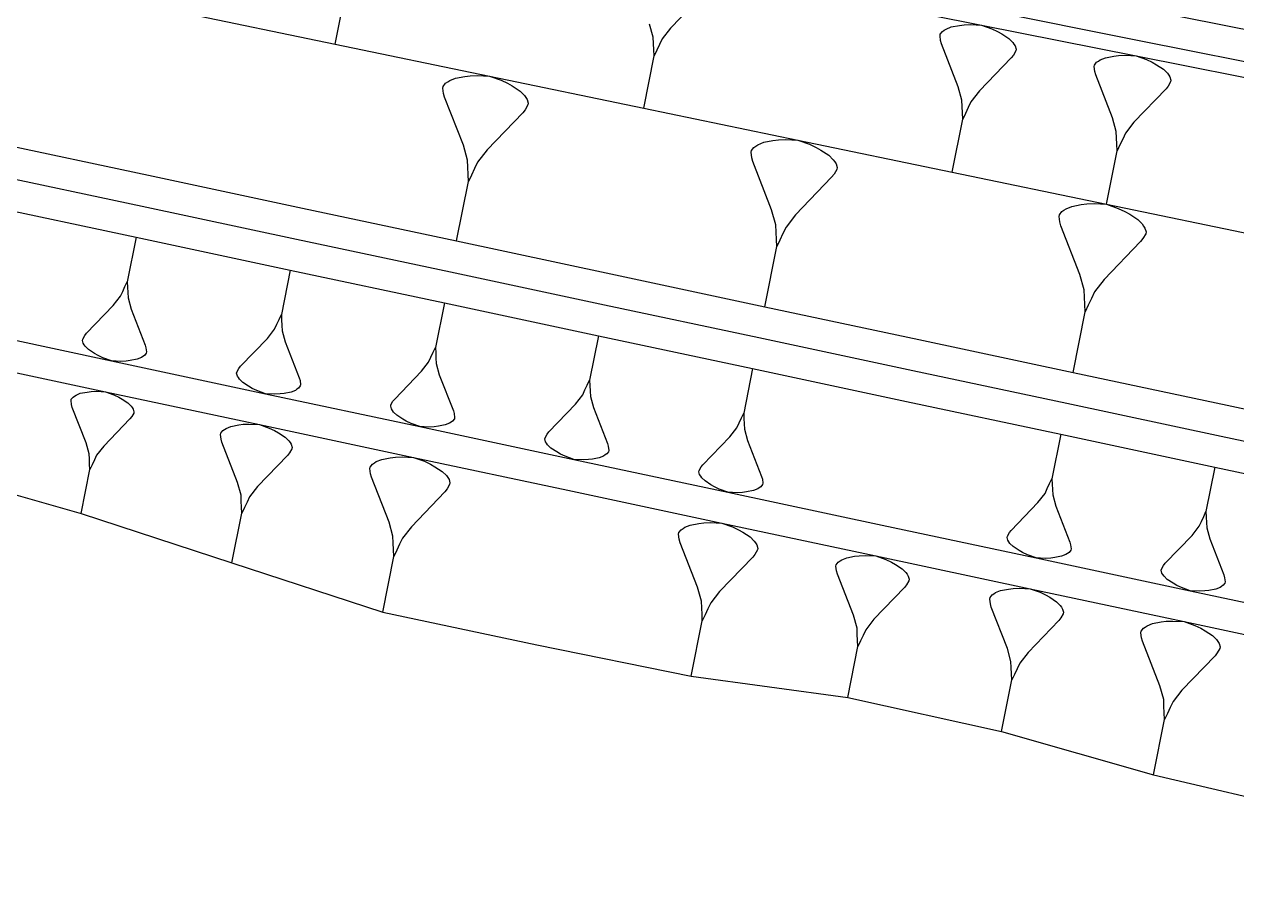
# Model space of a CAD drawing. Extents: x 388537 to 389570, y 804803 to 804975.
# Drawn here: x 389348.18 to 389386.67, y 804832.61 to 804859.61 of the extents above; entities that cross this region are included whole.
import ezdxf

# ---------------------------------------------------------------- set-up
doc = ezdxf.new("R2010")
doc.units = 0
doc.layers.get('0').update_dxf_attribs({"linetype": 'CONTINUOUS'})

msp = doc.modelspace()

# ---------------------------------------------------------------- linework, layer by layer
at = {"color": 7}
for p, q in [((389358.0527, 804858.9792), (389358.3767, 804860.6063)), ((389369.6858, 804860.5149), (389368.6936, 804859.4831)), ((389368.1452, 804859.1989), (389368.0314, 804859.615)), ((389368.6936, 804859.4831), (389368.429, 804859.1424)), ((389377.2574, 804859.293), (389377.3246, 804859.3796)), ((389377.3246, 804859.3796), (389377.3823, 804859.4182)), ((389377.3823, 804859.4182), (389377.44, 804859.4567)), ((389377.44, 804859.4567), (389377.6035, 804859.5242)), ((389377.6035, 804859.5242), (389377.8632, 804859.5725)), ((389377.8632, 804859.5725), (389378.0171, 804859.5919)), ((389378.0171, 804859.5919), (389378.2192, 804859.6017)), ((389378.2192, 804859.6017), (389378.5655, 804859.5827)), ((389378.5655, 804859.5827), (389378.8927, 804859.4676)), ((389378.8927, 804859.4676), (389379.0756, 804859.3811)), ((389379.0756, 804859.3811), (389379.2103, 804859.3043)), ((389368.1549, 804859.0003), (389368.1452, 804859.1989)), ((389368.1645, 804858.8017), (389368.1549, 804859.0003)), ((389368.429, 804859.1424), (389368.3441, 804858.9626)), ((389377.2478, 804859.2449), (389377.2574, 804859.293)), ((389377.2672, 804859.091), (389377.2478, 804859.2449)), ((389377.2961, 804858.9852), (389377.2672, 804859.091)), ((389377.8264, 804857.6292), (389377.2961, 804858.9852)), ((389379.2103, 804859.3043), (389379.4317, 804859.1602)), ((389379.4317, 804859.1602), (389379.5569, 804859.0352)), ((389379.5569, 804859.0352), (389379.5954, 804858.9775)), ((389379.5954, 804858.9775), (389379.6339, 804858.9198)), ((389367.8445, 804856.9476), (389368.1741, 804858.6031)), ((389368.1741, 804858.6031), (389368.1645, 804858.8017)), ((389368.2591, 804858.7829), (389368.1741, 804858.6031)), ((389368.3441, 804858.9626), (389368.2591, 804858.7829)), ((389379.5765, 804858.6312), (389379.5092, 804858.5445)), ((389379.6533, 804858.7659), (389379.5765, 804858.6312)), ((389379.6339, 804858.9198), (389379.6629, 804858.814)), ((389379.6629, 804858.814), (389379.6533, 804858.7659)), ((389382.4991, 804858.5472), (389382.761, 804858.596)), ((389382.761, 804858.596), (389382.9162, 804858.6155)), ((389382.9162, 804858.6155), (389383.12, 804858.6254)), ((389383.12, 804858.6254), (389383.4692, 804858.6063)), ((389383.4692, 804858.6063), (389383.7992, 804858.4901)), ((389379.5092, 804858.5445), (389378.4999, 804857.495)), ((389382.1404, 804858.2656), (389382.1501, 804858.3141)), ((389382.1599, 804858.1104), (389382.1404, 804858.2656)), ((389382.1501, 804858.3141), (389382.2179, 804858.4015)), ((389382.2179, 804858.4015), (389382.2761, 804858.4403)), ((389382.2761, 804858.4403), (389382.3343, 804858.4792)), ((389382.3343, 804858.4792), (389382.4991, 804858.5472)), ((389383.7992, 804858.4901), (389383.9836, 804858.403)), ((389383.9836, 804858.403), (389384.1195, 804858.3255)), ((389384.1195, 804858.3255), (389384.3427, 804858.1801)), ((389361.623, 804857.7791), (389361.6876, 804857.8222)), ((389361.6876, 804857.8222), (389361.8708, 804857.8978)), ((389361.8708, 804857.8978), (389362.1618, 804857.952)), ((389362.1618, 804857.952), (389362.3342, 804857.9737)), ((389362.3342, 804857.9737), (389362.5605, 804857.9846)), ((389362.5605, 804857.9846), (389362.9486, 804857.9634)), ((389362.9486, 804857.9634), (389363.3151, 804857.8344)), ((389363.3151, 804857.8344), (389363.52, 804857.7376)), ((389382.1891, 804858.0037), (389382.1599, 804858.1104)), ((389382.7239, 804856.6362), (389382.1891, 804858.0037)), ((389384.3427, 804858.1801), (389384.469, 804858.0541)), ((389384.469, 804858.0541), (389384.5078, 804857.9959)), ((389384.5078, 804857.9959), (389384.5467, 804857.9378)), ((389384.5467, 804857.9378), (389384.5759, 804857.8311)), ((389384.5759, 804857.8311), (389384.5662, 804857.7826)), ((389361.4723, 804857.5849), (389361.483, 804857.6388)), ((389361.494, 804857.4125), (389361.4723, 804857.5849)), ((389361.483, 804857.6388), (389361.5584, 804857.7359)), ((389361.5584, 804857.7359), (389361.623, 804857.7791)), ((389363.52, 804857.7376), (389363.671, 804857.6515)), ((389363.671, 804857.6515), (389363.919, 804857.49)), ((389363.919, 804857.49), (389364.0593, 804857.35)), ((389377.9422, 804857.206), (389377.8264, 804857.6292)), ((389378.4999, 804857.495), (389378.2308, 804857.1485)), ((389384.4209, 804857.5593), (389383.4031, 804856.501)), ((389384.4887, 804857.6467), (389384.4209, 804857.5593)), ((389384.5662, 804857.7826), (389384.4887, 804857.6467)), ((389361.5264, 804857.294), (389361.494, 804857.4125)), ((389362.1205, 804855.7747), (389361.5264, 804857.294)), ((389364.0593, 804857.35), (389364.1024, 804857.2854)), ((389364.1024, 804857.2854), (389364.1456, 804857.2207)), ((389364.1456, 804857.2207), (389364.178, 804857.1022)), ((389364.178, 804857.1022), (389364.1673, 804857.0483)), ((389377.952, 804857.0039), (389377.9422, 804857.206)), ((389378.2308, 804857.1485), (389378.1444, 804856.9656)), ((389364.0058, 804856.8003), (389362.8751, 804855.6245)), ((389364.0812, 804856.8973), (389364.0058, 804856.8003)), ((389364.1673, 804857.0483), (389364.0812, 804856.8973)), ((389377.9618, 804856.8019), (389377.952, 804857.0039)), ((389377.9716, 804856.5999), (389377.9618, 804856.8019)), ((389378.058, 804856.7827), (389377.9716, 804856.5999)), ((389378.1444, 804856.9656), (389378.058, 804856.7827)), ((389377.6363, 804854.916), (389377.9716, 804856.5999)), ((389382.8407, 804856.2095), (389382.7239, 804856.6362)), ((389383.4031, 804856.501), (389383.1318, 804856.1515)), ((389371.6521, 804855.8656), (389371.9459, 804855.9203)), ((389371.9459, 804855.9203), (389372.12, 804855.9422)), ((389372.12, 804855.9422), (389372.3485, 804855.9533)), ((389372.3485, 804855.9533), (389372.7404, 804855.9318)), ((389372.7404, 804855.9318), (389373.1105, 804855.8015)), ((389382.8505, 804856.0057), (389382.8407, 804856.2095)), ((389382.8604, 804855.802), (389382.8505, 804856.0057)), ((389383.0446, 804855.9671), (389382.9574, 804855.7827)), ((389383.1318, 804856.1515), (389383.0446, 804855.9671)), ((389362.2502, 804855.3006), (389362.1205, 804855.7747)), ((389362.8751, 804855.6245), (389362.5736, 804855.2362)), ((389371.2496, 804855.5496), (389371.2605, 804855.6041)), ((389371.2715, 804855.3755), (389371.2496, 804855.5496)), ((389371.2605, 804855.6041), (389371.3366, 804855.7021)), ((389371.3366, 804855.7021), (389371.4018, 804855.7457)), ((389371.4018, 804855.7457), (389371.4671, 804855.7893)), ((389371.4671, 804855.7893), (389371.6521, 804855.8656)), ((389373.1105, 804855.8015), (389373.3174, 804855.7038)), ((389373.3174, 804855.7038), (389373.4698, 804855.6168)), ((389373.4698, 804855.6168), (389373.7203, 804855.4538)), ((389382.5322, 804853.9002), (389382.8703, 804855.5983)), ((389382.8703, 804855.5983), (389382.8604, 804855.802)), ((389382.9574, 804855.7827), (389382.8703, 804855.5983)), ((389362.2612, 804855.0743), (389362.2502, 804855.3006)), ((389362.5736, 804855.2362), (389362.4768, 804855.0313)), ((389371.3043, 804855.2558), (389371.2715, 804855.3755)), ((389371.9042, 804853.7217), (389371.3043, 804855.2558)), ((389373.7203, 804855.4538), (389373.8619, 804855.3124)), ((389373.8619, 804855.3124), (389373.9055, 804855.2471)), ((389373.9055, 804855.2471), (389373.9491, 804855.1819)), ((389373.9491, 804855.1819), (389373.9818, 804855.0622)), ((389362.2722, 804854.8479), (389362.2612, 804855.0743)), ((389362.2831, 804854.6216), (389362.2722, 804854.8479)), ((389362.38, 804854.8265), (389362.2831, 804854.6216)), ((389362.4768, 804855.0313), (389362.38, 804854.8265)), ((389373.808, 804854.7573), (389372.6662, 804853.57)), ((389373.8841, 804854.8553), (389373.808, 804854.7573)), ((389373.971, 804855.0077), (389373.8841, 804854.8553)), ((389373.9818, 804855.0622), (389373.971, 804855.0077)), ((389361.9075, 804852.7351), (389362.2831, 804854.6216)), ((389372.0352, 804853.243), (389371.9042, 804853.7217)), ((389381.0379, 804853.5693), (389381.1147, 804853.6683)), ((389381.1147, 804853.6683), (389381.1806, 804853.7123)), ((389381.1806, 804853.7123), (389381.2465, 804853.7563)), ((389381.2465, 804853.7563), (389381.4333, 804853.8334)), ((389381.4333, 804853.8334), (389381.73, 804853.8886)), ((389381.73, 804853.8886), (389381.9058, 804853.9107)), ((389381.9058, 804853.9107), (389382.1365, 804853.9219)), ((389382.1365, 804853.9219), (389382.5322, 804853.9002)), ((389382.5322, 804853.9002), (389382.9059, 804853.7687)), ((389382.9059, 804853.7687), (389383.1148, 804853.67)), ((389383.1148, 804853.67), (389383.2687, 804853.5822)), ((389372.0463, 804853.0144), (389372.0352, 804853.243)), ((389372.6662, 804853.57), (389372.3618, 804853.1779)), ((389381.027, 804853.5143), (389381.0379, 804853.5693)), ((389381.0491, 804853.3385), (389381.027, 804853.5143)), ((389381.0822, 804853.2177), (389381.0491, 804853.3385)), ((389381.6879, 804851.6687), (389381.0822, 804853.2177)), ((389383.2687, 804853.5822), (389383.5216, 804853.4175)), ((389383.5216, 804853.4175), (389383.6646, 804853.2748)), ((389383.6646, 804853.2748), (389383.7086, 804853.2089)), ((389383.7086, 804853.2089), (389383.7526, 804853.143)), ((389351.7353, 804852.8564), (389351.4535, 804851.4413)), ((389372.0573, 804852.7859), (389372.0463, 804853.0144)), ((389372.264, 804852.9711), (389372.1662, 804852.7642)), ((389372.3618, 804853.1779), (389372.264, 804852.9711)), ((389383.7747, 804852.9672), (389383.6869, 804852.8133)), ((389383.7526, 804853.143), (389383.7857, 804853.0222)), ((389383.7857, 804853.0222), (389383.7747, 804852.9672)), ((389371.6891, 804850.6523), (389372.0684, 804852.5573)), ((389372.0684, 804852.5573), (389372.0573, 804852.7859)), ((389372.1662, 804852.7642), (389372.0684, 804852.5573)), ((389383.6101, 804852.7143), (389382.4572, 804851.5155)), ((389383.6869, 804852.8133), (389383.6101, 804852.7143)), ((389356.6261, 804851.815), (389356.3443, 804850.3999)), ((389381.8201, 804851.1853), (389381.6879, 804851.6687)), ((389351.3083, 804851.1339), (389351.3809, 804851.2876)), ((389351.3809, 804851.2876), (389351.4535, 804851.4413)), ((389351.4535, 804851.4413), (389351.4618, 804851.2715)), ((389382.4572, 804851.5155), (389382.1499, 804851.1197)), ((389351.0095, 804850.689), (389351.2356, 804850.9802)), ((389351.2356, 804850.9802), (389351.3083, 804851.1339)), ((389351.4618, 804851.2715), (389351.47, 804851.1017)), ((389351.47, 804851.1017), (389351.4782, 804850.9319)), ((389351.4782, 804850.9319), (389351.5755, 804850.5763)), ((389381.8313, 804850.9545), (389381.8201, 804851.1853)), ((389381.8425, 804850.7238), (389381.8313, 804850.9545)), ((389382.0511, 804850.9108), (389381.9524, 804850.7019)), ((389382.1499, 804851.1197), (389382.0511, 804850.9108)), ((389350.1613, 804849.807), (389351.0095, 804850.689)), ((389351.5755, 804850.5763), (389352.0212, 804849.4367)), ((389361.5169, 804850.7736), (389361.2351, 804849.3585)), ((389381.8537, 804850.493), (389381.8425, 804850.7238)), ((389381.9524, 804850.7019), (389381.8537, 804850.493)), ((389356.1991, 804850.0925), (389356.2717, 804850.2462)), ((389356.2717, 804850.2462), (389356.3443, 804850.3999)), ((389356.3443, 804850.3999), (389356.3526, 804850.2301)), ((389356.3526, 804850.2301), (389356.3608, 804850.0603)), ((389381.4707, 804848.5696), (389381.8537, 804850.493)), ((389350.1048, 804849.7342), (389350.1613, 804849.807)), ((389355.9003, 804849.6476), (389356.1264, 804849.9388)), ((389356.1264, 804849.9388), (389356.1991, 804850.0925)), ((389356.3608, 804850.0603), (389356.369, 804849.8905)), ((389356.369, 804849.8905), (389356.4663, 804849.5349)), ((389350.0321, 804849.5805), (389350.0402, 804849.6209)), ((389350.0565, 804849.4916), (389350.0321, 804849.5805)), ((389350.0402, 804849.6209), (389350.1048, 804849.7342)), ((389350.0888, 804849.4431), (389350.0565, 804849.4916)), ((389350.1212, 804849.3946), (389350.0888, 804849.4431)), ((389350.2264, 804849.2896), (389350.1212, 804849.3946)), ((389352.0212, 804849.4367), (389352.0455, 804849.3477)), ((389355.0521, 804848.7656), (389355.9003, 804849.6476)), ((389356.4663, 804849.5349), (389356.912, 804848.3952)), ((389361.1625, 804849.2048), (389361.2351, 804849.3585)), ((389361.2351, 804849.3585), (389361.2434, 804849.1887)), ((389366.4077, 804849.7322), (389366.1259, 804848.3171)), ((389350.4125, 804849.1685), (389350.2264, 804849.2896)), ((389350.5257, 804849.1039), (389350.4125, 804849.1685)), ((389350.6794, 804849.0313), (389350.5257, 804849.1039)), ((389350.9544, 804848.9345), (389350.6794, 804849.0313)), ((389351.7628, 804848.9837), (389351.5446, 804848.9431)), ((389351.9002, 804849.0404), (389351.7628, 804848.9837)), ((389351.9487, 804849.0728), (389351.9002, 804849.0404)), ((389351.9972, 804849.1051), (389351.9487, 804849.0728)), ((389352.0537, 804849.178), (389351.9972, 804849.1051)), ((389352.0455, 804849.3477), (389352.0618, 804849.2184)), ((389352.0618, 804849.2184), (389352.0537, 804849.178)), ((389361.0172, 804848.8974), (389361.0899, 804849.0511)), ((389361.0899, 804849.0511), (389361.1625, 804849.2048)), ((389361.2434, 804849.1887), (389361.2516, 804849.0189)), ((389361.2516, 804849.0189), (389361.2598, 804848.8491)), ((389351.2454, 804848.9186), (389350.9544, 804848.9345)), ((389351.4152, 804848.9268), (389351.2454, 804848.9186)), ((389351.5446, 804848.9431), (389351.4152, 804848.9268)), ((389354.931, 804848.5795), (389354.9956, 804848.6928)), ((389354.9956, 804848.6928), (389355.0521, 804848.7656)), ((389359.9429, 804847.7242), (389360.7911, 804848.6062)), ((389360.7911, 804848.6062), (389361.0172, 804848.8974)), ((389361.2598, 804848.8491), (389361.3571, 804848.4935)), ((389371.2985, 804848.6909), (389371.0167, 804847.2757)), ((389354.9229, 804848.5391), (389354.931, 804848.5795)), ((389354.9473, 804848.4502), (389354.9229, 804848.5391)), ((389354.9796, 804848.4017), (389354.9473, 804848.4502)), ((389355.012, 804848.3532), (389354.9796, 804848.4017)), ((389355.1172, 804848.2482), (389355.012, 804848.3532)), ((389355.3033, 804848.1271), (389355.1172, 804848.2482)), ((389356.912, 804848.3952), (389356.9363, 804848.3063)), ((389356.9363, 804848.3063), (389356.9526, 804848.177)), ((389361.3571, 804848.4935), (389361.8028, 804847.3538)), ((389366.0533, 804848.1634), (389366.1259, 804848.3171)), ((389366.1259, 804848.3171), (389366.1341, 804848.1473)), ((389349.7332, 804847.7858), (389349.7809, 804847.8177)), ((389349.7809, 804847.8177), (389349.8286, 804847.8496)), ((389349.8286, 804847.8496), (389349.9637, 804847.9053)), ((389349.9637, 804847.9053), (389350.1785, 804847.9453)), ((389350.1785, 804847.9453), (389350.3057, 804847.9613)), ((389350.3057, 804847.9613), (389350.4727, 804847.9694)), ((389350.4727, 804847.9694), (389350.7591, 804847.9537)), ((389350.7591, 804847.9537), (389351.0296, 804847.8585)), ((389351.0296, 804847.8585), (389351.1808, 804847.7871)), ((389355.4165, 804848.0625), (389355.3033, 804848.1271)), ((389355.5702, 804847.9899), (389355.4165, 804848.0625)), ((389355.8452, 804847.8931), (389355.5702, 804847.9899)), ((389356.1362, 804847.8771), (389355.8452, 804847.8931)), ((389356.306, 804847.8854), (389356.1362, 804847.8771)), ((389356.4354, 804847.9017), (389356.306, 804847.8854)), ((389356.6536, 804847.9423), (389356.4354, 804847.9017)), ((389356.791, 804847.999), (389356.6536, 804847.9423)), ((389356.8395, 804848.0314), (389356.791, 804847.999)), ((389356.888, 804848.0637), (389356.8395, 804848.0314)), ((389356.9445, 804848.1366), (389356.888, 804848.0637)), ((389356.9526, 804848.177), (389356.9445, 804848.1366)), ((389365.6819, 804847.5648), (389365.908, 804847.856)), ((389365.908, 804847.856), (389365.9806, 804848.0097)), ((389365.9806, 804848.0097), (389366.0533, 804848.1634)), ((389366.1341, 804848.1473), (389366.1424, 804847.9775)), ((389366.1424, 804847.9775), (389366.1506, 804847.8077)), ((389349.6696, 804847.6744), (389349.6776, 804847.7142)), ((389349.6856, 804847.5472), (389349.6696, 804847.6744)), ((389349.6776, 804847.7142), (389349.7332, 804847.7858)), ((389349.7096, 804847.4597), (389349.6856, 804847.5472)), ((389350.148, 804846.3386), (389349.7096, 804847.4597)), ((389351.1808, 804847.7871), (389351.2922, 804847.7235)), ((389351.2922, 804847.7235), (389351.4752, 804847.6044)), ((389351.4752, 804847.6044), (389351.5787, 804847.5011)), ((389351.5787, 804847.5011), (389351.6106, 804847.4534)), ((389351.6106, 804847.4534), (389351.6424, 804847.4057)), ((389359.8137, 804847.4977), (389359.8218, 804847.5381)), ((389359.838, 804847.4088), (389359.8137, 804847.4977)), ((389359.8218, 804847.5381), (389359.8863, 804847.6514)), ((389359.8863, 804847.6514), (389359.9429, 804847.7242)), ((389364.8337, 804846.6828), (389365.6819, 804847.5648)), ((389366.1506, 804847.8077), (389366.2479, 804847.4521)), ((389366.2479, 804847.4521), (389366.6936, 804846.3124)), ((389351.5393, 804847.0954), (389350.7049, 804846.2277)), ((389351.5949, 804847.167), (389351.5393, 804847.0954)), ((389351.6584, 804847.2784), (389351.5949, 804847.167)), ((389351.6424, 804847.4057), (389351.6664, 804847.3182)), ((389351.6664, 804847.3182), (389351.6584, 804847.2784)), ((389359.8704, 804847.3603), (389359.838, 804847.4088)), ((389359.9028, 804847.3118), (389359.8704, 804847.3603)), ((389360.008, 804847.2068), (389359.9028, 804847.3118)), ((389360.1941, 804847.0857), (389360.008, 804847.2068)), ((389360.3073, 804847.0211), (389360.1941, 804847.0857)), ((389361.8353, 804847.0951), (389361.7788, 804847.0223)), ((389361.8028, 804847.3538), (389361.8271, 804847.2649)), ((389361.8271, 804847.2649), (389361.8434, 804847.1356)), ((389361.8434, 804847.1356), (389361.8353, 804847.0951)), ((389370.8714, 804846.9683), (389370.9441, 804847.122)), ((389370.9441, 804847.122), (389371.0167, 804847.2757)), ((389371.0167, 804847.2757), (389371.0249, 804847.1059)), ((389371.0249, 804847.1059), (389371.0332, 804846.9361)), ((389354.4196, 804846.6399), (389354.4829, 804846.7213)), ((389354.4829, 804846.7213), (389354.5371, 804846.7576)), ((389354.5371, 804846.7576), (389354.5914, 804846.7938)), ((389354.5914, 804846.7938), (389354.7452, 804846.8573)), ((389354.7452, 804846.8573), (389354.9894, 804846.9027)), ((389354.9894, 804846.9027), (389355.1342, 804846.9209)), ((389355.1342, 804846.9209), (389355.3241, 804846.9301)), ((389355.3241, 804846.9301), (389355.6499, 804846.9123)), ((389355.6499, 804846.9123), (389355.9576, 804846.804)), ((389355.9576, 804846.804), (389356.1296, 804846.7227)), ((389356.1296, 804846.7227), (389356.2563, 804846.6505)), ((389360.461, 804846.9485), (389360.3073, 804847.0211)), ((389360.736, 804846.8517), (389360.461, 804846.9485)), ((389361.027, 804846.8357), (389360.736, 804846.8517)), ((389361.1968, 804846.844), (389361.027, 804846.8357)), ((389361.3262, 804846.8602), (389361.1968, 804846.844)), ((389361.5444, 804846.9009), (389361.3262, 804846.8602)), ((389361.6818, 804846.9576), (389361.5444, 804846.9009)), ((389361.7303, 804846.9899), (389361.6818, 804846.9576)), ((389361.7788, 804847.0223), (389361.7303, 804846.9899)), ((389364.7771, 804846.61), (389364.8337, 804846.6828)), ((389370.5727, 804846.5234), (389370.7988, 804846.8147)), ((389370.7988, 804846.8147), (389370.8714, 804846.9683)), ((389371.0332, 804846.9361), (389371.0414, 804846.7663)), ((389371.0414, 804846.7663), (389371.1387, 804846.4107)), ((389350.2437, 804845.9887), (389350.148, 804846.3386)), ((389354.4106, 804846.5946), (389354.4196, 804846.6399)), ((389354.4288, 804846.4499), (389354.4106, 804846.5946)), ((389354.4561, 804846.3504), (389354.4288, 804846.4499)), ((389354.9548, 804845.0751), (389354.4561, 804846.3504)), ((389356.2563, 804846.6505), (389356.4645, 804846.5149)), ((389356.4645, 804846.5149), (389356.5822, 804846.3974)), ((389356.5822, 804846.3974), (389356.6185, 804846.3431)), ((389356.6185, 804846.3431), (389356.6547, 804846.2889)), ((389356.6547, 804846.2889), (389356.6819, 804846.1894)), ((389364.7045, 804846.4563), (389364.7125, 804846.4967)), ((389364.7288, 804846.3674), (389364.7045, 804846.4563)), ((389364.7125, 804846.4967), (389364.7771, 804846.61)), ((389364.7612, 804846.3189), (389364.7288, 804846.3674)), ((389364.7936, 804846.2704), (389364.7612, 804846.3189)), ((389366.6936, 804846.3124), (389366.7179, 804846.2235)), ((389369.7245, 804845.6414), (389370.5727, 804846.5234)), ((389371.1387, 804846.4107), (389371.5844, 804845.271)), ((389381.0801, 804846.6081), (389380.7983, 804845.1929)), ((389350.2518, 804845.8217), (389350.2437, 804845.9887)), ((389350.4824, 804845.9412), (389350.4109, 804845.79)), ((389350.7049, 804846.2277), (389350.4824, 804845.9412)), ((389356.5374, 804845.9359), (389355.5882, 804844.9489)), ((389356.6006, 804846.0174), (389356.5374, 804845.9359)), ((389356.6729, 804846.1441), (389356.6006, 804846.0174)), ((389356.6819, 804846.1894), (389356.6729, 804846.1441)), ((389364.8988, 804846.1654), (389364.7936, 804846.2704)), ((389365.0848, 804846.0443), (389364.8988, 804846.1654)), ((389365.1981, 804845.9797), (389365.0848, 804846.0443)), ((389365.3518, 804845.907), (389365.1981, 804845.9797)), ((389365.6268, 804845.8103), (389365.3518, 804845.907)), ((389366.5726, 804845.9162), (389366.4352, 804845.8594)), ((389366.6211, 804845.9485), (389366.5726, 804845.9162)), ((389366.6696, 804845.9809), (389366.6211, 804845.9485)), ((389366.7261, 804846.0537), (389366.6696, 804845.9809)), ((389366.7179, 804846.2235), (389366.7342, 804846.0942)), ((389366.7342, 804846.0942), (389366.7261, 804846.0537)), ((389350.2599, 804845.6546), (389350.2518, 804845.8217)), ((389350.268, 804845.4876), (389350.2599, 804845.6546)), ((389350.3395, 804845.6388), (389350.268, 804845.4876)), ((389350.4109, 804845.79), (389350.3395, 804845.6388)), ((389359.1546, 804845.5156), (389359.1646, 804845.5662)), ((389359.1749, 804845.3537), (389359.1546, 804845.5156)), ((389359.1646, 804845.5662), (389359.2354, 804845.6573)), ((389359.2354, 804845.6573), (389359.2961, 804845.6978)), ((389359.2961, 804845.6978), (389359.3568, 804845.7384)), ((389359.3568, 804845.7384), (389359.5287, 804845.8093)), ((389359.5287, 804845.8093), (389359.8019, 804845.8602)), ((389359.8019, 804845.8602), (389359.9638, 804845.8806)), ((389359.9638, 804845.8806), (389360.1763, 804845.8909)), ((389360.1763, 804845.8909), (389360.5407, 804845.8709)), ((389360.5407, 804845.8709), (389360.8848, 804845.7498)), ((389360.8848, 804845.7498), (389361.0772, 804845.6589)), ((389361.0772, 804845.6589), (389361.2189, 804845.578)), ((389361.2189, 804845.578), (389361.4518, 804845.4264)), ((389365.9178, 804845.7943), (389365.6268, 804845.8103)), ((389366.0876, 804845.8026), (389365.9178, 804845.7943)), ((389366.217, 804845.8188), (389366.0876, 804845.8026)), ((389366.4352, 804845.8594), (389366.217, 804845.8188)), ((389369.6033, 804845.4553), (389369.6679, 804845.5686)), ((389369.6679, 804845.5686), (389369.7245, 804845.6414)), ((389385.9709, 804845.5667), (389385.6891, 804844.1515)), ((389349.9908, 804844.0954), (389350.268, 804845.4876)), ((389359.2054, 804845.2424), (389359.1749, 804845.3537)), ((389359.7632, 804843.816), (389359.2054, 804845.2424)), ((389361.4518, 804845.4264), (389361.5835, 804845.295)), ((389361.5835, 804845.295), (389361.624, 804845.2343)), ((389361.624, 804845.2343), (389361.6645, 804845.1736)), ((389361.6645, 804845.1736), (389361.695, 804845.0623)), ((389369.5953, 804845.4149), (389369.6033, 804845.4553)), ((389369.6196, 804845.326), (389369.5953, 804845.4149)), ((389369.652, 804845.2775), (389369.6196, 804845.326)), ((389369.6844, 804845.229), (389369.652, 804845.2775)), ((389369.7896, 804845.124), (389369.6844, 804845.229)), ((389369.9756, 804845.0029), (389369.7896, 804845.124)), ((389371.5844, 804845.271), (389371.6087, 804845.1821)), ((389371.6087, 804845.1821), (389371.625, 804845.0528)), ((389380.7257, 804845.0392), (389380.7983, 804845.1929)), ((389380.7983, 804845.1929), (389380.8065, 804845.0231)), ((389355.0637, 804844.6771), (389354.9548, 804845.0751)), ((389355.5882, 804844.9489), (389355.3351, 804844.623)), ((389361.5333, 804844.7788), (389360.4717, 804843.6749)), ((389361.6041, 804844.87), (389361.5333, 804844.7788)), ((389361.6849, 804845.0117), (389361.6041, 804844.87)), ((389361.695, 804845.0623), (389361.6849, 804845.0117)), ((389370.0889, 804844.9383), (389369.9756, 804845.0029)), ((389370.2426, 804844.8656), (389370.0889, 804844.9383)), ((389370.5175, 804844.7688), (389370.2426, 804844.8656)), ((389370.8086, 804844.7529), (389370.5175, 804844.7688)), ((389370.9784, 804844.7611), (389370.8086, 804844.7529)), ((389371.1078, 804844.7774), (389370.9784, 804844.7611)), ((389371.326, 804844.818), (389371.1078, 804844.7774)), ((389371.4634, 804844.8748), (389371.326, 804844.818)), ((389371.5119, 804844.9071), (389371.4634, 804844.8748)), ((389371.5604, 804844.9395), (389371.5119, 804844.9071)), ((389371.6169, 804845.0123), (389371.5604, 804844.9395)), ((389371.625, 804845.0528), (389371.6169, 804845.0123)), ((389380.5804, 804844.7319), (389380.653, 804844.8856)), ((389380.653, 804844.8856), (389380.7257, 804845.0392)), ((389380.8065, 804845.0231), (389380.8148, 804844.8533)), ((389380.8148, 804844.8533), (389380.823, 804844.6836)), ((389355.0729, 804844.4871), (389355.0637, 804844.6771)), ((389355.0821, 804844.2971), (389355.0729, 804844.4871)), ((389355.2539, 804844.451), (389355.1726, 804844.2791)), ((389355.3351, 804844.623), (389355.2539, 804844.451)), ((389379.506, 804843.5586), (389380.3542, 804844.4406)), ((389380.3542, 804844.4406), (389380.5804, 804844.7319)), ((389380.823, 804844.6836), (389380.9203, 804844.3279)), ((389354.776, 804842.5235), (389355.0913, 804844.1071)), ((389355.0913, 804844.1071), (389355.0821, 804844.2971)), ((389355.1726, 804844.2791), (389355.0913, 804844.1071)), ((389380.9203, 804844.3279), (389381.366, 804843.1882)), ((389385.5438, 804843.8442), (389385.6165, 804843.9978)), ((389385.6165, 804843.9978), (389385.6891, 804844.1515)), ((389385.6891, 804844.1515), (389385.6973, 804843.9817)), ((389385.6973, 804843.9817), (389385.7056, 804843.812)), ((389359.885, 804843.3708), (389359.7632, 804843.816)), ((389360.4717, 804843.6749), (389360.1886, 804843.3103)), ((389369.031, 804843.5768), (389369.0911, 804843.6169)), ((389369.0911, 804843.6169), (389369.1511, 804843.657)), ((389369.1511, 804843.657), (389369.3212, 804843.7272)), ((389369.3212, 804843.7272), (389369.5915, 804843.7775)), ((389369.5915, 804843.7775), (389369.7516, 804843.7976)), ((389369.7516, 804843.7976), (389369.9619, 804843.8078)), ((389369.9619, 804843.8078), (389370.3223, 804843.7881)), ((389370.3223, 804843.7881), (389370.6627, 804843.6683)), ((389370.6627, 804843.6683), (389370.853, 804843.5783)), ((389385.245, 804843.3992), (389385.4712, 804843.6905)), ((389385.4712, 804843.6905), (389385.5438, 804843.8442)), ((389385.7056, 804843.812), (389385.7138, 804843.6422)), ((389385.7138, 804843.6422), (389385.8111, 804843.2865)), ((389359.8953, 804843.1583), (389359.885, 804843.3708)), ((389360.1886, 804843.3103), (389360.0977, 804843.118)), ((389368.9511, 804843.4366), (389368.961, 804843.4866)), ((389368.9712, 804843.2764), (389368.9511, 804843.4366)), ((389368.961, 804843.4866), (389369.031, 804843.5768)), ((389369.0014, 804843.1663), (389368.9712, 804843.2764)), ((389370.853, 804843.5783), (389370.9932, 804843.4984)), ((389370.9932, 804843.4984), (389371.2236, 804843.3484)), ((389371.2236, 804843.3484), (389371.3538, 804843.2184)), ((389371.3538, 804843.2184), (389371.3939, 804843.1583)), ((389379.3769, 804843.3321), (389379.3849, 804843.3725)), ((389379.4012, 804843.2432), (389379.3769, 804843.3321)), ((389379.3849, 804843.3725), (389379.4495, 804843.4858)), ((389379.4336, 804843.1947), (389379.4012, 804843.2432)), ((389379.4495, 804843.4858), (389379.506, 804843.5586)), ((389384.3968, 804842.5172), (389385.245, 804843.3992)), ((389385.8111, 804843.2865), (389386.2568, 804842.1468)), ((389359.9056, 804842.9458), (389359.8953, 804843.1583)), ((389359.9159, 804842.7333), (389359.9056, 804842.9458)), ((389360.0068, 804842.9256), (389359.9159, 804842.7333)), ((389360.0977, 804843.118), (389360.0068, 804842.9256)), ((389369.5531, 804841.7553), (389369.0014, 804843.1663)), ((389371.4542, 804842.9381), (389371.3742, 804842.7979)), ((389371.3939, 804843.1583), (389371.434, 804843.0983)), ((389371.434, 804843.0983), (389371.4641, 804842.9882)), ((389371.4641, 804842.9882), (389371.4542, 804842.9381)), ((389379.4659, 804843.1462), (389379.4336, 804843.1947)), ((389379.5711, 804843.0412), (389379.4659, 804843.1462)), ((389379.7572, 804842.92), (389379.5711, 804843.0412)), ((389379.8705, 804842.8555), (389379.7572, 804842.92)), ((389380.0241, 804842.7828), (389379.8705, 804842.8555)), ((389381.2935, 804842.8243), (389381.245, 804842.7919)), ((389381.342, 804842.8567), (389381.2935, 804842.8243)), ((389381.3985, 804842.9295), (389381.342, 804842.8567)), ((389381.366, 804843.1882), (389381.3903, 804843.0993)), ((389381.3903, 804843.0993), (389381.4066, 804842.9699)), ((389381.4066, 804842.9699), (389381.3985, 804842.9295)), ((389359.5632, 804840.962), (389359.9159, 804842.7333)), ((389371.3042, 804842.7078), (389370.254, 804841.6157)), ((389371.3742, 804842.7979), (389371.3042, 804842.7078)), ((389373.9449, 804842.4216), (389373.9542, 804842.4679)), ((389373.9542, 804842.4679), (389374.0189, 804842.5513)), ((389374.0189, 804842.5513), (389374.0744, 804842.5883)), ((389374.0744, 804842.5883), (389374.1299, 804842.6254)), ((389374.1299, 804842.6254), (389374.2873, 804842.6904)), ((389374.2873, 804842.6904), (389374.5372, 804842.7369)), ((389374.5372, 804842.7369), (389374.6853, 804842.7555)), ((389374.6853, 804842.7555), (389374.8797, 804842.7649)), ((389374.8797, 804842.7649), (389375.213, 804842.7467)), ((389375.213, 804842.7467), (389375.5279, 804842.6359)), ((389375.5279, 804842.6359), (389375.7039, 804842.5527)), ((389375.7039, 804842.5527), (389375.8336, 804842.4787)), ((389375.8336, 804842.4787), (389376.0466, 804842.34)), ((389380.2991, 804842.686), (389380.0241, 804842.7828)), ((389380.5902, 804842.6701), (389380.2991, 804842.686)), ((389380.76, 804842.6783), (389380.5902, 804842.6701)), ((389380.8894, 804842.6946), (389380.76, 804842.6783)), ((389381.1076, 804842.7352), (389380.8894, 804842.6946)), ((389381.245, 804842.7919), (389381.1076, 804842.7352)), ((389384.2757, 804842.3311), (389384.3403, 804842.4444)), ((389384.3403, 804842.4444), (389384.3968, 804842.5172)), ((389373.9636, 804842.2735), (389373.9449, 804842.4216)), ((389373.9914, 804842.1716), (389373.9636, 804842.2735)), ((389374.5017, 804840.8667), (389373.9914, 804842.1716)), ((389376.0466, 804842.34), (389376.1671, 804842.2198)), ((389376.1671, 804842.2198), (389376.2042, 804842.1643)), ((389376.2042, 804842.1643), (389376.2413, 804842.1087)), ((389376.2413, 804842.1087), (389376.2691, 804842.0069)), ((389384.2676, 804842.2907), (389384.2757, 804842.3311)), ((389384.292, 804842.2018), (389384.2676, 804842.2907)), ((389384.3244, 804842.1533), (389384.292, 804842.2018)), ((389384.3567, 804842.1048), (389384.3244, 804842.1533)), ((389384.4619, 804841.9998), (389384.3567, 804842.1048)), ((389386.2568, 804842.1468), (389386.2811, 804842.0579)), ((389386.2811, 804842.0579), (389386.2974, 804841.9285)), ((389369.6736, 804841.3149), (389369.5531, 804841.7553)), ((389376.1212, 804841.7476), (389375.1499, 804840.7376)), ((389376.1859, 804841.8309), (389376.1212, 804841.7476)), ((389376.2599, 804841.9606), (389376.1859, 804841.8309)), ((389376.2691, 804842.0069), (389376.2599, 804841.9606)), ((389379.1712, 804841.6485), (389379.423, 804841.6954)), ((389379.423, 804841.6954), (389379.5722, 804841.7142)), ((389379.5722, 804841.7142), (389379.7681, 804841.7237)), ((389379.7681, 804841.7237), (389380.1038, 804841.7053)), ((389380.1038, 804841.7053), (389380.421, 804841.5936)), ((389384.648, 804841.8786), (389384.4619, 804841.9998)), ((389384.7613, 804841.8141), (389384.648, 804841.8786)), ((389384.9149, 804841.7414), (389384.7613, 804841.8141)), ((389385.1899, 804841.6446), (389384.9149, 804841.7414)), ((389385.9984, 804841.6938), (389385.7802, 804841.6532)), ((389386.1358, 804841.7505), (389385.9984, 804841.6938)), ((389386.1843, 804841.7829), (389386.1358, 804841.7505)), ((389386.2328, 804841.8153), (389386.1843, 804841.7829)), ((389386.2893, 804841.8881), (389386.2328, 804841.8153)), ((389386.2974, 804841.9285), (389386.2893, 804841.8881)), ((389369.6838, 804841.1047), (389369.6736, 804841.3149)), ((389370.254, 804841.6157), (389369.974, 804841.2551)), ((389378.8263, 804841.3778), (389378.8356, 804841.4244)), ((389378.8451, 804841.2286), (389378.8263, 804841.3778)), ((389378.8356, 804841.4244), (389378.9008, 804841.5084)), ((389378.9008, 804841.5084), (389378.9568, 804841.5458)), ((389378.9568, 804841.5458), (389379.0127, 804841.5831)), ((389379.0127, 804841.5831), (389379.1712, 804841.6485)), ((389380.421, 804841.5936), (389380.5983, 804841.5098)), ((389380.5983, 804841.5098), (389380.729, 804841.4353)), ((389380.729, 804841.4353), (389380.9436, 804841.2956)), ((389380.9436, 804841.2956), (389381.065, 804841.1745)), ((389385.481, 804841.6287), (389385.1899, 804841.6446)), ((389385.6508, 804841.6369), (389385.481, 804841.6287)), ((389385.7802, 804841.6532), (389385.6508, 804841.6369)), ((389369.694, 804840.8945), (389369.6838, 804841.1047)), ((389369.7042, 804840.6843), (389369.694, 804840.8945)), ((389369.8841, 804841.0648), (389369.7941, 804840.8745)), ((389369.974, 804841.2551), (389369.8841, 804841.0648)), ((389378.8732, 804841.126), (389378.8451, 804841.2286)), ((389379.3873, 804839.8113), (389378.8732, 804841.126)), ((389381.065, 804841.1745), (389381.1023, 804841.1185)), ((389381.1584, 804840.9134), (389381.0839, 804840.7827)), ((389381.1023, 804841.1185), (389381.1397, 804841.0626)), ((389381.1397, 804841.0626), (389381.1677, 804840.96)), ((389381.1677, 804840.96), (389381.1584, 804840.9134)), ((389369.3553, 804838.9321), (389369.7042, 804840.6843)), ((389369.7941, 804840.8745), (389369.7042, 804840.6843)), ((389374.6132, 804840.4594), (389374.5017, 804840.8667)), ((389375.1499, 804840.7376), (389374.891, 804840.4041)), ((389381.0187, 804840.6987), (389380.0403, 804839.6813)), ((389381.0839, 804840.7827), (389381.0187, 804840.6987)), ((389383.7637, 804840.4927), (389383.8237, 804840.5328)), ((389383.8237, 804840.5328), (389383.9938, 804840.603)), ((389383.9938, 804840.603), (389384.264, 804840.6533)), ((389384.264, 804840.6533), (389384.4241, 804840.6734)), ((389384.4241, 804840.6734), (389384.6343, 804840.6836)), ((389384.6343, 804840.6836), (389384.9946, 804840.6639)), ((389384.9946, 804840.6639), (389385.335, 804840.5441)), ((389385.335, 804840.5441), (389385.5253, 804840.4541)), ((389374.6226, 804840.265), (389374.6132, 804840.4594)), ((389374.632, 804840.0706), (389374.6226, 804840.265)), ((389374.8078, 804840.2281), (389374.7246, 804840.0521)), ((389374.891, 804840.4041), (389374.8078, 804840.2281)), ((389383.6237, 804840.3124), (389383.6337, 804840.3625)), ((389383.6439, 804840.1523), (389383.6237, 804840.3124)), ((389383.6337, 804840.3625), (389383.7037, 804840.4526)), ((389383.674, 804840.0422), (389383.6439, 804840.1523)), ((389383.7037, 804840.4526), (389383.7637, 804840.4927)), ((389385.5253, 804840.4541), (389385.6655, 804840.3742)), ((389385.6655, 804840.3742), (389385.8958, 804840.2242)), ((389385.8958, 804840.2242), (389386.026, 804840.0942)), ((389374.3188, 804838.2557), (389374.6414, 804839.8761)), ((389374.6414, 804839.8761), (389374.632, 804840.0706)), ((389374.7246, 804840.0521), (389374.6414, 804839.8761)), ((389379.4995, 804839.401), (389379.3873, 804839.8113)), ((389384.2257, 804838.6315), (389383.674, 804840.0422)), ((389386.026, 804840.0942), (389386.0661, 804840.0342)), ((389386.1263, 804839.8141), (389386.0464, 804839.6739)), ((389386.0661, 804840.0342), (389386.1062, 804839.9742)), ((389386.1062, 804839.9742), (389386.1363, 804839.8641)), ((389386.1363, 804839.8641), (389386.1263, 804839.8141)), ((389379.509, 804839.2052), (389379.4995, 804839.401)), ((389380.0403, 804839.6813), (389379.7794, 804839.3453)), ((389385.9764, 804839.5838), (389384.9264, 804838.4919)), ((389386.0464, 804839.6739), (389385.9764, 804839.5838)), ((389379.5185, 804839.0093), (389379.509, 804839.2052)), ((389379.528, 804838.8135), (389379.5185, 804839.0093)), ((389379.6118, 804838.9907), (389379.528, 804838.8135)), ((389379.6956, 804839.168), (389379.6118, 804838.9907)), ((389379.7794, 804839.3453), (389379.6956, 804839.168)), ((389379.2029, 804837.181), (389379.528, 804838.8135)), ((389384.3461, 804838.1912), (389384.2257, 804838.6315)), ((389384.9264, 804838.4919), (389384.6465, 804838.1314)), ((389384.3563, 804837.981), (389384.3461, 804838.1912)), ((389384.3665, 804837.7708), (389384.3563, 804837.981)), ((389384.5565, 804837.9411), (389384.4666, 804837.7509)), ((389384.6465, 804838.1314), (389384.5565, 804837.9411)), ((389384.0279, 804835.8088), (389384.3767, 804837.5606)), ((389384.3767, 804837.5606), (389384.3665, 804837.7708)), ((389384.4666, 804837.7509), (389384.3767, 804837.5606))]:
    msp.add_line(p, q, dxfattribs=at)
at = {"color": 2, "linetype": 'CONTINUOUS'}
msp.add_lwpolyline([(389300, 804876.7565), (389300.3988, 804876.6771), (389305.3025, 804875.7006), (389310.2063, 804874.7242), (389315.11, 804873.7477), (389320.0137, 804872.7713), (389324.9174, 804871.7948), (389329.8212, 804870.8184), (389334.7249, 804869.8419), (389339.6286, 804868.8655), (389344.5324, 804867.889), (389349.4361, 804866.9125), (389354.3398, 804865.9361), (389359.2435, 804864.9596), (389364.1473, 804863.9832), (389369.051, 804863.0067), (389373.9547, 804862.0303), (389378.8584, 804861.0538), (389383.7622, 804860.0774), (389388.6659, 804859.1009), (389393.5696, 804858.1245), (389398.4734, 804857.148), (389400, 804856.844)], dxfattribs=at)
at = {"color": 1, "linetype": 'CONTINUOUS'}
for points in [[(389300, 804875.7368), (389300.2035, 804875.6963), (389305.1072, 804874.7199), (389310.011, 804873.7434), (389314.9147, 804872.767), (389319.8184, 804871.7905), (389324.7222, 804870.8141), (389329.6259, 804869.8376), (389334.5296, 804868.8612), (389339.4333, 804867.8847), (389344.3371, 804866.9083), (389349.2408, 804865.9318), (389354.1445, 804864.9554), (389359.0482, 804863.9789), (389363.952, 804863.0024), (389368.8557, 804862.026), (389373.7594, 804861.0495), (389378.6632, 804860.0731), (389383.5669, 804859.0966), (389388.4706, 804858.1202), (389393.3743, 804857.1437), (389398.2781, 804856.1673), (389400, 804855.8244)], [(389300, 804875.227), (389300.1059, 804875.2059), (389305.0096, 804874.2295), (389309.9133, 804873.253), (389314.8171, 804872.2766), (389319.7208, 804871.3001), (389324.6245, 804870.3237), (389329.5282, 804869.3472), (389334.432, 804868.3708), (389339.3357, 804867.3943), (389344.2394, 804866.4179), (389349.1431, 804865.4414), (389354.0469, 804864.465), (389358.9506, 804863.4885), (389363.8543, 804862.5121), (389368.7581, 804861.5356), (389373.6618, 804860.5592), (389378.5655, 804859.5827), (389383.4692, 804858.6063), (389388.373, 804857.6298), (389393.2767, 804856.6534), (389398.1804, 804855.6769), (389400, 804855.3146)], [(389300, 804862.6166), (389302.6705, 804862.4824), (389307.7181, 804862.2288), (389312.6089, 804861.1874), (389317.4997, 804860.146), (389322.3905, 804859.1046), (389327.2813, 804858.0633), (389332.1721, 804857.0219), (389337.0629, 804855.9805), (389341.9537, 804854.9391), (389346.8445, 804853.8977), (389351.7353, 804852.8564), (389356.6261, 804851.815), (389361.5169, 804850.7736), (389366.4077, 804849.7322), (389371.2985, 804848.6909), (389376.1893, 804847.6495), (389381.0801, 804846.6081), (389385.9709, 804845.5667), (389390.8617, 804844.5253), (389395.7525, 804843.484), (389400, 804842.5796)]]:
    msp.add_lwpolyline(points, dxfattribs=at)
at = {"color": 7, "linetype": 'CONTINUOUS'}
for points in [[(389300, 804872.3035), (389304.3261, 804870.7972), (389309.0938, 804869.1372), (389313.9896, 804868.1214), (389318.8855, 804867.1056), (389323.7814, 804866.0898), (389328.6773, 804865.074), (389333.5732, 804864.0582), (389338.4691, 804863.0424), (389343.365, 804862.0266), (389348.2609, 804861.0108), (389353.1568, 804859.995), (389358.0527, 804858.9792), (389362.9486, 804857.9634), (389367.8445, 804856.9476), (389372.7404, 804855.9318), (389377.6363, 804854.916), (389382.5322, 804853.9002), (389387.428, 804852.8844), (389392.3239, 804851.8686), (389397.2198, 804850.8529), (389400, 804850.276)], [(389300, 804864.5977), (389303.061, 804864.4439), (389308.1087, 804864.1903), (389312.9995, 804863.1489), (389317.8903, 804862.1075), (389322.7811, 804861.0661), (389327.6719, 804860.0248), (389332.5627, 804858.9834), (389337.4535, 804857.942), (389342.3443, 804856.9006), (389347.2351, 804855.8592), (389352.1259, 804854.8179), (389357.0167, 804853.7765), (389361.9075, 804852.7351), (389366.7983, 804851.6937), (389371.6891, 804850.6523), (389376.5799, 804849.611), (389381.4707, 804848.5696), (389386.3615, 804847.5282), (389391.2523, 804846.4868), (389396.1431, 804845.4454), (389400, 804844.6242)], [(389300, 804863.6071), (389302.8658, 804863.4632), (389307.9134, 804863.2095), (389312.8042, 804862.1681), (389317.695, 804861.1268), (389322.5858, 804860.0854), (389327.4766, 804859.044), (389332.3674, 804858.0026), (389337.2582, 804856.9613), (389342.149, 804855.9199), (389347.0398, 804854.8785), (389351.9306, 804853.8371), (389356.8214, 804852.7957), (389361.7122, 804851.7544), (389366.603, 804850.713), (389371.4938, 804849.6716), (389376.3846, 804848.6302), (389381.2754, 804847.5888), (389386.1662, 804846.5475), (389391.057, 804845.5061), (389395.9478, 804844.4647), (389400, 804843.6019)], [(389300, 804858.6554), (389301.8895, 804858.5606), (389306.9372, 804858.3072), (389311.828, 804857.2658), (389316.7188, 804856.2243), (389321.6096, 804855.1829), (389326.5004, 804854.1415), (389331.3912, 804853.1001), (389336.282, 804852.0587), (389341.1728, 804851.0173), (389346.0636, 804849.9759), (389350.9544, 804848.9345), (389355.8452, 804847.8931), (389360.736, 804846.8517), (389365.6268, 804845.8103), (389370.5175, 804844.7688), (389375.4083, 804843.7274), (389380.2991, 804842.686), (389385.1899, 804841.6446), (389390.0807, 804840.6032), (389394.9715, 804839.5618), (389399.8623, 804838.5204), (389400, 804838.4911)], [(389300, 804857.6649), (389301.6942, 804857.5798), (389306.7419, 804857.3264), (389311.6327, 804856.285), (389316.5235, 804855.2436), (389321.4143, 804854.2022), (389326.3051, 804853.1608), (389331.1959, 804852.1194), (389336.0867, 804851.078), (389340.9775, 804850.0366), (389345.8683, 804848.9951), (389350.7591, 804847.9537), (389355.6499, 804846.9123), (389360.5407, 804845.8709), (389365.4315, 804844.8295), (389370.3223, 804843.7881), (389375.213, 804842.7467), (389380.1038, 804841.7053), (389384.9946, 804840.6639), (389389.8854, 804839.6225), (389394.7762, 804838.5811), (389399.667, 804837.5396), (389400, 804837.4687)], [(389300, 804855.7892), (389301.3243, 804855.722), (389306.3538, 804855.377), (389311.2064, 804854.144), (389316.059, 804852.9109), (389320.9173, 804851.7062), (389325.779, 804850.5188), (389330.6353, 804849.3039), (389335.4916, 804848.0894), (389340.3393, 804846.8314), (389345.165, 804845.4634), (389349.9908, 804844.0954), (389354.776, 804842.5235), (389359.5632, 804840.962), (389364.4557, 804839.9292), (389369.3553, 804838.9321), (389374.3188, 804838.2557), (389379.2029, 804837.181), (389384.0279, 804835.8088), (389388.8981, 804834.6643), (389393.796, 804833.6584), (389398.7356, 804832.8621), (389400, 804832.6053)]]:
    msp.add_lwpolyline(points, dxfattribs=at)

doc.saveas('drawing.dxf')
